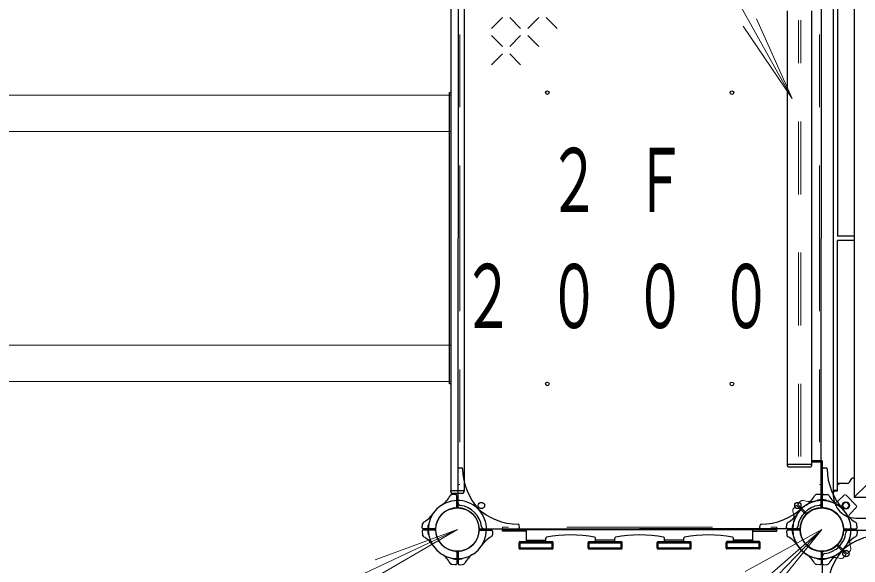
# Model space of a CAD drawing. Units: millimetres on the paper. Extents: x -385 to 0, y -594 to 267.
# Drawn here: x -265.06 to -236.21, y 182.77 to 201.6 of the extents above; entities that cross this region are included whole.
import ezdxf

# ---------------------------------------------------------------- set-up
doc = ezdxf.new("R2010")
doc.units = ezdxf.units.MM
doc.linetypes.add('USER1', pattern=[4.5, 2.5, -2])
doc.linetypes.add('USER2', pattern=[6, 3, -1, 1, -1])
doc.layers.add('LY_1', color=7, linetype='Continuous', lineweight=25)
doc.styles.add('ＭＳ ゴシック', font='')
doc.styles.get('ＭＳ ゴシック').set_extended_font_data('MS Gothic')

msp = doc.modelspace()

# ---------------------------------------------------------------- linework, layer by layer
at = {"layer": 'LY_1', "lineweight": 13}
for p, q in [((-248.563, 216.975), (-238.471, 198.795)), ((-248.411, 201.581), (-248.786, 201.206)), ((-247.786, 201.206), (-248.161, 201.581)), ((-247.161, 201.581), (-247.536, 201.206)), ((-246.536, 201.206), (-246.911, 201.581)), ((-238.471, 198.795), (-239.693, 201.534)), ((-238.471, 198.795), (-240.15, 201.281)), ((-248.411, 200.581), (-248.786, 200.956)), ((-247.786, 200.956), (-248.161, 200.581)), ((-247.161, 200.581), (-247.536, 200.956)), ((-248.411, 200.331), (-248.786, 199.956)), ((-247.786, 199.956), (-248.161, 200.331)), ((-312.481, 198.916), (-250.181, 198.916)), ((-312.481, 197.666), (-250.181, 197.666)), ((-312.481, 190.333), (-250.181, 190.333)), ((-312.481, 189.083), (-250.181, 189.083)), ((-238.266, 184.895), (-238.17, 184.984)), ((-236.683, 185.185), (-236.919, 184.965)), ((-236.269, 184.818), (-236.636, 185.185)), ((-238.35, 184.811), (-238.44, 184.715)), ((-238.025, 184.534), (-238.302, 184.812)), ((-237.989, 184.569), (-238.267, 184.847)), ((-236.268, 184.771), (-236.489, 184.535)), ((-258.545, 179.953), (-249.954, 183.999)), ((-253.931, 166.932), (-237.455, 183.999)), ((-249.954, 183.999), (-252.77, 182.962)), ((-249.954, 183.999), (-252.547, 182.489)), ((-237.455, 183.999), (-239.719, 182.03)), ((-237.455, 183.999), (-239.343, 181.667)), ((-236.92, 183.429), (-236.642, 183.152)), ((-236.884, 183.465), (-236.607, 183.187)), ((-236.559, 183.188), (-236.476, 183.276)), ((-236.643, 183.104), (-236.732, 183.021))]:
    msp.add_line(p, q, dxfattribs=at)
at = {"layer": 'LY_1'}
for p, q in [((-249.929, 203.218), (-249.929, 193.999)), ((-237.479, 203.218), (-237.479, 193.999)), ((-236.348, 202.893), (-236.348, 185.106)), ((-250.181, 202.666), (-250.181, 185.333)), ((-249.728, 202.666), (-249.728, 185.333)), ((-237.063, 202.832), (-237.063, 185.166)), ((-236.913, 202.666), (-236.913, 194.074)), ((-238.638, 186.191), (-238.638, 201.807)), ((-237.804, 186.191), (-237.804, 201.807)), ((-250.224, 188.999), (-250.224, 198.999)), ((-250.224, 198.999), (-250.181, 198.999)), ((-249.929, 184.78), (-249.929, 193.999)), ((-237.479, 184.78), (-237.479, 193.999)), ((-236.348, 194.074), (-236.913, 194.074)), ((-236.913, 185.333), (-236.913, 193.924)), ((-236.348, 193.924), (-236.913, 193.924)), ((-250.181, 188.999), (-250.224, 188.999)), ((-249.894, 186.123), (-249.807, 186.119)), ((-238.638, 186.241), (-237.804, 186.241)), ((-238.604, 186.157), (-237.838, 186.157)), ((-237.804, 186.374), (-237.479, 186.374)), ((-237.804, 186.321), (-237.483, 186.321)), ((-237.483, 186.321), (-237.483, 185.457)), ((-237.429, 184.78), (-237.429, 186.324)), ((-237.394, 186.123), (-237.307, 186.118)), ((-236.577, 185.583), (-236.913, 185.583)), ((-236.913, 185.533), (-236.863, 185.583)), ((-236.504, 185.624), (-236.428, 185.756)), ((-236.4, 185.773), (-236.348, 185.773)), ((-235.894, 185.559), (-236.348, 185.106)), ((-250.181, 185.291), (-250.181, 185.333)), ((-249.728, 185.333), (-250.181, 185.333)), ((-249.728, 185.291), (-249.728, 185.333)), ((-237.483, 185.457), (-237.429, 185.457)), ((-237.063, 185.349), (-237.046, 185.333)), ((-237.063, 185.349), (-236.913, 185.349)), ((-237.063, 185.333), (-236.913, 185.333)), ((-237.063, 185.283), (-237.013, 185.333)), ((-236.929, 185.333), (-236.913, 185.349)), ((-250.014, 185.206), (-250.135, 185.202)), ((-249.778, 185.241), (-250.131, 185.241)), ((-249.979, 184.78), (-249.979, 185.173)), ((-237.514, 185.206), (-237.645, 185.202)), ((-237.514, 185.206), (-237.645, 185.202)), ((-237.621, 184.985), (-237.621, 184.988)), ((-237.395, 185.206), (-237.274, 185.202)), ((-237.395, 185.206), (-237.274, 185.202)), ((-237.288, 184.985), (-237.288, 184.988)), ((-236.348, 185.106), (-218.561, 185.106)), ((-236.288, 184.391), (-218.621, 184.391)), ((-251.162, 184.059), (-251.157, 184.18)), ((-250.941, 184.166), (-250.943, 184.166)), ((-247.83, 184.059), (-247.835, 184.147)), ((-239.579, 184.059), (-239.574, 184.147)), ((-238.662, 184.058), (-238.657, 184.189)), ((-238.441, 184.166), (-238.443, 184.166)), ((-238.441, 184.166), (-238.443, 184.166)), ((-236.247, 184.058), (-236.252, 184.18)), ((-236.248, 184.059), (-236.252, 184.18)), ((-251.162, 183.94), (-251.157, 183.809)), ((-250.736, 184.024), (-251.128, 184.024)), ((-250.736, 183.974), (-251.128, 183.974)), ((-250.941, 183.833), (-250.943, 183.833)), ((-249.173, 184.024), (-243.704, 184.024)), ((-249.173, 183.974), (-248.781, 183.974)), ((-248.747, 183.94), (-248.752, 183.819)), ((-248.413, 183.946), (-248.413, 183.999)), ((-248.413, 183.999), (-238.996, 183.999)), ((-247.588, 183.946), (-248.413, 183.946)), ((-247.588, 183.583), (-247.588, 183.999)), ((-238.236, 184.024), (-243.704, 184.024)), ((-239.821, 183.583), (-239.821, 183.999)), ((-239.821, 183.946), (-238.996, 183.946)), ((-238.996, 183.946), (-238.996, 183.999)), ((-238.662, 183.94), (-238.658, 183.819)), ((-238.662, 183.939), (-238.657, 183.818)), ((-238.236, 184.024), (-238.628, 184.024)), ((-238.236, 183.974), (-238.628, 183.974)), ((-238.236, 183.974), (-238.628, 183.974)), ((-238.441, 183.833), (-238.443, 183.833)), ((-238.441, 183.832), (-238.443, 183.832)), ((-236.674, 184.024), (-236.281, 184.024)), ((-236.674, 183.974), (-236.281, 183.974)), ((-236.673, 184.024), (-236.281, 184.024)), ((-236.673, 183.974), (-227.454, 183.974)), ((-236.248, 183.94), (-236.252, 183.809)), ((-247.838, 183.358), (-247.838, 183.558)), ((-247.813, 183.583), (-246.696, 183.583)), ((-247.803, 183.368), (-247.803, 183.548)), ((-247.803, 183.548), (-246.706, 183.548)), ((-247.588, 183.636), (-246.921, 183.636)), ((-246.921, 183.583), (-246.921, 183.699)), ((-246.706, 183.368), (-246.706, 183.548)), ((-246.671, 183.358), (-246.671, 183.558)), ((-245.471, 183.358), (-245.471, 183.558)), ((-245.446, 183.583), (-244.329, 183.583)), ((-245.436, 183.368), (-245.436, 183.548)), ((-245.436, 183.548), (-244.339, 183.548)), ((-245.221, 183.583), (-245.221, 183.699)), ((-244.554, 183.636), (-245.221, 183.636)), ((-244.554, 183.583), (-244.554, 183.699)), ((-244.339, 183.368), (-244.339, 183.548)), ((-244.304, 183.358), (-244.304, 183.558)), ((-243.104, 183.358), (-243.104, 183.558)), ((-243.079, 183.583), (-241.963, 183.583)), ((-243.069, 183.368), (-243.069, 183.548)), ((-243.069, 183.548), (-241.973, 183.548)), ((-242.854, 183.583), (-242.854, 183.699)), ((-242.188, 183.636), (-242.854, 183.636)), ((-242.188, 183.583), (-242.188, 183.699)), ((-241.973, 183.368), (-241.973, 183.548)), ((-241.938, 183.358), (-241.938, 183.558)), ((-240.738, 183.358), (-240.738, 183.558)), ((-239.596, 183.583), (-240.713, 183.583)), ((-239.606, 183.548), (-240.703, 183.548)), ((-240.703, 183.368), (-240.703, 183.548)), ((-240.488, 183.583), (-240.488, 183.699)), ((-239.821, 183.636), (-240.488, 183.636)), ((-239.606, 183.368), (-239.606, 183.548)), ((-239.571, 183.358), (-239.571, 183.558)), ((-247.813, 183.333), (-246.696, 183.333)), ((-247.803, 183.368), (-246.706, 183.368)), ((-245.446, 183.333), (-244.329, 183.333)), ((-245.436, 183.368), (-244.339, 183.368)), ((-243.079, 183.333), (-241.963, 183.333)), ((-243.069, 183.368), (-241.973, 183.368)), ((-239.596, 183.333), (-240.713, 183.333)), ((-239.606, 183.368), (-240.703, 183.368)), ((-250.121, 183.013), (-250.121, 183.011)), ((-249.979, 183.218), (-249.979, 182.825)), ((-249.929, 183.218), (-249.929, 182.825)), ((-249.788, 183.013), (-249.788, 183.011)), ((-237.621, 183.013), (-237.621, 183.011)), ((-237.479, 183.218), (-237.479, 182.825)), ((-237.429, 173.999), (-237.429, 183.218)), ((-237.288, 183.013), (-237.288, 183.011)), ((-250.014, 182.792), (-250.145, 182.797)), ((-249.895, 182.792), (-249.774, 182.796)), ((-237.514, 182.792), (-237.645, 182.796)), ((-237.514, 182.792), (-237.635, 182.796)), ((-237.395, 182.792), (-237.274, 182.796))]:
    msp.add_line(p, q, dxfattribs=at)
at = {"layer": 'LY_1', "linetype": 'USER1', "lineweight": 13}
for p, q in [((-249.876, 193.999), (-249.876, 202.458)), ((-237.533, 193.999), (-237.533, 202.458)), ((-238.254, 186.507), (-238.254, 201.491)), ((-238.171, 186.507), (-238.171, 201.491)), ((-249.876, 193.999), (-249.876, 185.541)), ((-237.533, 193.999), (-237.533, 185.541)), ((-249.929, 185.541), (-249.876, 185.541)), ((-237.479, 185.541), (-237.533, 185.541)), ((-243.704, 184.078), (-248.413, 184.078)), ((-248.413, 184.024), (-248.413, 184.078)), ((-243.704, 184.078), (-238.996, 184.078)), ((-238.996, 184.024), (-238.996, 184.078))]:
    msp.add_line(p, q, dxfattribs=at)
at = {"layer": 'LY_1', "linetype": 'USER2', "lineweight": 13}
msp.add_line((-237.454, 183.999), (-300.701, 149.245), dxfattribs=at)
at = {"layer": 'LY_1'}
for centre, radius in [((-246.871, 198.999), 0.0625), ((-240.538, 198.999), 0.0625), ((-246.871, 188.999), 0.0625), ((-240.538, 188.999), 0.0625), ((-249.954, 183.999), 0.743), ((-249.13, 184.824), 0.108), ((-238.279, 184.824), 0.108), ((-237.454, 183.999), 0.743), ((-237.454, 183.999), 0.743), ((-236.63, 184.824), 0.125), ((-236.63, 183.174), 0.108)]:
    msp.add_circle(centre, radius, dxfattribs=at)
at = {"layer": 'LY_1', "lineweight": 13}
msp.add_circle((-236.63, 184.824), 0.1, dxfattribs=at)
at = {"layer": 'LY_1'}
for centre, radius, start, end in [((-249.896, 186.09), 0.0333, 87, 180), ((-238.604, 186.191), 0.0333, 180, 270), ((-237.838, 186.191), 0.0333, 270, 0), ((-237.479, 186.324), 0.05, 0, 90), ((-237.396, 186.09), 0.0333, 87, 180), ((-249.809, 186.085), 0.0333, 1.0841, 87), ((-247.609, 186.127), 2.167, 181.0841, 222.2172), ((-237.309, 186.085), 0.0333, 1.0841, 87), ((-235.109, 186.127), 2.167, 181.0841, 222.2172), ((-236.577, 185.666), 0.0833, 270, 330), ((-236.4, 185.739), 0.0333, 90, 150), ((-250.131, 185.291), 0.05, 180, 270), ((-249.778, 185.291), 0.05, 270, 0), ((-249.954, 183.999), 1, 90, 180), ((-250.946, 185.542), 0.833, 302.7272, 332.5412), ((-250.132, 185.119), 0.0833, 92, 152.5412), ((-250.013, 185.173), 0.0333, 0, 92), ((-249.954, 183.999), 1, 47.7828, 90), ((-237.454, 183.999), 1, 90, 180), ((-237.455, 183.999), 1, 90, 132.2172), ((-238.446, 185.542), 0.833, 302.7272, 332.5412), ((-238.446, 185.541), 0.833, 302.7272, 332.5412), ((-237.632, 185.119), 0.0833, 92, 152.5412), ((-237.632, 185.119), 0.0833, 92, 152.5412), ((-237.604, 184.988), 0.0167, 98.6269, 180), ((-237.454, 183.999), 1.017, 90, 98.6269), ((-237.513, 185.173), 0.0333, 0, 92), ((-237.513, 185.173), 0.0333, 0, 92), ((-237.455, 183.999), 1, 32.7272, 90), ((-237.454, 183.999), 1.017, 81.3731, 90), ((-237.454, 183.999), 1, 0, 90), ((-237.396, 185.173), 0.0333, 88, 180), ((-237.396, 185.173), 0.0333, 88, 180), ((-237.304, 184.988), 0.0167, 0, 81.3731), ((-237.277, 185.119), 0.0833, 27.4588, 88), ((-237.277, 185.119), 0.0833, 27.4588, 88), ((-236.463, 185.542), 0.833, 207.4588, 237.2728), ((-236.463, 185.541), 0.833, 207.4588, 237.2728), ((-236.288, 185.166), 0.775, 180, 270), ((-249.954, 183.999), 0.75, 90, 180), ((-250.013, 184.78), 0.0333, 274.2707, 0), ((-249.954, 183.999), 0.75, 0, 90), ((-249.846, 184.91), 0.0833, 180, 263.2128), ((-249.896, 184.78), 0.0333, 180, 265.7293), ((-249.954, 183.999), 0.833, 6.7872, 83.2128), ((-247.827, 186.345), 2.167, 227.7828, 268.9158), ((-239.582, 186.345), 2.167, 271.0842, 312.2172), ((-237.454, 183.999), 1, 122.7272, 180), ((-237.454, 183.999), 0.833, 96.7872, 173.2128), ((-237.454, 183.999), 0.75, 90, 180), ((-237.454, 183.999), 0.75, 94.2707, 180), ((-237.455, 183.999), 0.75, 90, 175.7293), ((-237.563, 184.91), 0.0833, 276.7872, 0), ((-237.513, 184.78), 0.0333, 274.2707, 0), ((-237.513, 184.78), 0.0333, 274.2707, 0), ((-237.455, 183.999), 0.75, 4.2707, 90), ((-237.454, 183.999), 0.75, 0, 90), ((-237.396, 184.78), 0.0333, 180, 265.7293), ((-237.396, 184.78), 0.0333, 180, 265.7293), ((-237.454, 183.999), 0.75, 0, 85.7293), ((-237.454, 183.999), 1, 0, 57.2728), ((-251.497, 184.99), 0.833, 297.4588, 327.2728), ((-249.954, 183.999), 1, 0, 42.2172), ((-238.997, 184.99), 0.833, 297.4588, 327.2728), ((-235.912, 184.99), 0.833, 212.7272, 242.5412), ((-235.912, 184.99), 0.833, 212.7272, 242.5412), ((-251.074, 184.177), 0.0833, 117.4588, 178), ((-249.954, 183.999), 1.017, 171.3731, 180), ((-250.943, 184.149), 0.0167, 90, 171.3731), ((-247.868, 184.145), 0.0333, 3, 88.9159), ((-239.541, 184.145), 0.0333, 91.0841, 177), ((-238.574, 184.177), 0.0833, 117.4588, 178), ((-237.454, 183.999), 1.017, 171.3731, 180), ((-237.454, 183.999), 1.017, 171.3731, 180), ((-238.443, 184.149), 0.0167, 90, 171.3731), ((-238.443, 184.149), 0.0167, 90, 171.3731), ((-236.335, 184.177), 0.0833, 2, 62.5412), ((-236.335, 184.177), 0.0833, 2, 62.5412), ((-251.128, 184.058), 0.0333, 178, 270), ((-251.128, 183.941), 0.0333, 90, 182), ((-251.074, 183.822), 0.0833, 182, 242.5412), ((-249.954, 183.999), 1.017, 180, 188.6269), ((-250.943, 183.849), 0.0167, 188.6269, 270), ((-249.954, 183.999), 1, 180, 270), ((-250.736, 184.058), 0.0333, 270, 355.7293), ((-250.736, 183.941), 0.0333, 4.2707, 90), ((-249.954, 183.999), 0.75, 180, 270), ((-249.954, 183.999), 1, 270, 0), ((-249.954, 183.999), 0.75, 270, 0), ((-249.173, 184.058), 0.0333, 184.2707, 270), ((-249.173, 183.941), 0.0333, 90, 175.7293), ((-249.044, 184.108), 0.0833, 186.7872, 270), ((-248.835, 183.822), 0.0833, 297.4588, 358), ((-248.781, 183.941), 0.0333, 358, 90), ((-247.864, 184.058), 0.0333, 270, 3), ((-239.545, 184.058), 0.0333, 177, 270), ((-238.628, 184.057), 0.0333, 178, 270), ((-238.628, 183.941), 0.0333, 90, 182), ((-238.628, 183.941), 0.0333, 90, 182), ((-238.574, 183.822), 0.0833, 182, 242.5412), ((-238.574, 183.821), 0.0833, 182, 242.5412), ((-237.454, 183.999), 1.017, 180, 188.6269), ((-237.454, 183.999), 1.017, 180, 188.6269), ((-238.443, 183.849), 0.0167, 188.6269, 270), ((-238.443, 183.849), 0.0167, 188.6269, 270), ((-237.454, 183.999), 1, 180, 237.2728), ((-237.454, 183.999), 1, 180, 270), ((-238.365, 184.108), 0.0833, 270, 353.2128), ((-238.236, 184.058), 0.0333, 270, 355.7293), ((-238.236, 184.057), 0.0333, 270, 355.7293), ((-238.236, 183.941), 0.0333, 4.2707, 90), ((-238.236, 183.941), 0.0333, 4.2707, 90), ((-237.454, 183.999), 0.75, 180, 265.7293), ((-237.454, 183.999), 0.75, 180, 270), ((-237.455, 183.999), 0.75, 184.2707, 270), ((-237.455, 183.999), 0.75, 270, 355.7293), ((-237.454, 183.999), 0.75, 270, 0), ((-237.454, 183.999), 1, 270, 0), ((-237.454, 183.999), 0.75, 274.2707, 0), ((-237.454, 183.999), 0.833, 276.7872, 353.2128), ((-237.454, 183.999), 1, 317.7828, 0), ((-236.674, 184.058), 0.0333, 184.2707, 270), ((-236.674, 183.941), 0.0333, 90, 175.7293), ((-236.673, 184.057), 0.0333, 184.2707, 270), ((-236.673, 183.941), 0.0333, 90, 175.7293), ((-236.544, 183.891), 0.0833, 90, 173.2128), ((-236.335, 183.822), 0.0833, 297.4588, 358), ((-236.281, 184.058), 0.0333, 270, 2), ((-236.281, 184.057), 0.0333, 270, 2), ((-236.281, 183.941), 0.0333, 358, 90), ((-251.497, 183.008), 0.833, 32.7272, 62.5412), ((-248.412, 183.008), 0.833, 117.4588, 147.2728), ((-247.813, 183.558), 0.025, 90, 180), ((-246.888, 183.699), 0.0333, 101.2302, 180), ((-246.071, 179.586), 4.227, 78.7698, 101.2302), ((-246.696, 183.558), 0.025, 0, 90), ((-245.446, 183.558), 0.025, 90, 180), ((-245.254, 183.699), 0.0333, 0, 78.7698), ((-244.521, 183.699), 0.0333, 101.2302, 180), ((-243.704, 179.586), 4.227, 78.7698, 101.2302), ((-244.329, 183.558), 0.025, 0, 90), ((-243.079, 183.558), 0.025, 90, 180), ((-242.888, 183.699), 0.0333, 0, 78.7698), ((-242.154, 183.699), 0.0333, 101.2302, 180), ((-241.338, 179.586), 4.227, 78.7722, 101.2302), ((-241.963, 183.558), 0.025, 0, 90), ((-240.713, 183.558), 0.025, 90, 180), ((-240.521, 183.699), 0.0333, 0, 78.7722), ((-239.596, 183.558), 0.025, 0, 90), ((-238.997, 183.008), 0.833, 32.7272, 62.5412), ((-238.997, 183.008), 0.833, 32.7272, 62.5412), ((-235.327, 181.654), 2.167, 100.3996, 132.2172), ((-235.912, 183.008), 0.833, 117.4588, 147.2728), ((-250.013, 183.218), 0.0333, 0, 85.7293), ((-249.896, 183.218), 0.0333, 94.2707, 180), ((-247.813, 183.358), 0.025, 180, 270), ((-246.696, 183.358), 0.025, 270, 0), ((-245.446, 183.358), 0.025, 180, 270), ((-244.329, 183.358), 0.025, 270, 0), ((-243.079, 183.358), 0.025, 180, 270), ((-241.963, 183.358), 0.025, 270, 0), ((-240.713, 183.358), 0.025, 180, 270), ((-239.596, 183.358), 0.025, 270, 0), ((-237.455, 183.999), 1, 212.7272, 270), ((-237.513, 183.218), 0.0333, 0, 85.7293), ((-237.513, 183.218), 0.0333, 0, 85.7293), ((-237.455, 183.999), 1, 270, 327.2728), ((-237.396, 183.218), 0.0333, 94.2707, 180), ((-237.396, 183.218), 0.0333, 94.2707, 180), ((-235.109, 181.871), 2.167, 137.7828, 178.9159), ((-235.109, 181.871), 2.167, 137.7828, 178.9159), ((-250.946, 182.457), 0.833, 27.4588, 57.2728), ((-250.104, 183.011), 0.0167, 180, 261.3731), ((-249.954, 183.999), 1.017, 261.3731, 270), ((-249.954, 183.999), 1.017, 270, 278.6269), ((-249.804, 183.011), 0.0167, 278.6269, 0), ((-248.963, 182.457), 0.833, 122.7272, 152.5412), ((-238.446, 182.457), 0.833, 27.4588, 57.2728), ((-238.446, 182.457), 0.833, 27.4588, 57.2728), ((-237.605, 183.011), 0.0167, 180, 261.3731), ((-237.455, 183.999), 1.017, 261.3731, 270), ((-237.455, 183.999), 1.017, 270, 278.6269), ((-237.346, 183.089), 0.0833, 96.7872, 180), ((-237.305, 183.011), 0.0167, 278.6269, 0), ((-236.463, 182.457), 0.833, 122.7272, 152.5412), ((-250.132, 182.88), 0.0833, 207.4588, 268), ((-250.013, 182.825), 0.0333, 268, 0), ((-249.896, 182.825), 0.0333, 180, 272), ((-249.777, 182.88), 0.0833, 272, 332.5412), ((-237.632, 182.88), 0.0833, 207.4588, 268), ((-237.632, 182.879), 0.0833, 207.4588, 268), ((-237.513, 182.825), 0.0333, 268, 0), ((-237.513, 182.825), 0.0333, 268, 0), ((-237.396, 182.825), 0.0333, 180, 272), ((-237.277, 182.879), 0.0833, 272, 332.5412)]:
    msp.add_arc(centre, radius, start, end, dxfattribs=at)
at = {"layer": 'LY_1', "lineweight": 13}
for centre, radius, start, end in [((-238.12, 184.917), 0.0833, 72.4588, 133), ((-237.844, 185.791), 0.833, 252.4588, 282.2728), ((-237.454, 183.999), 1, 68.1324, 102.2728), ((-236.66, 185.161), 0.0333, 45, 133), ((-238.372, 184.665), 0.0833, 137, 197.5412), ((-238.326, 184.788), 0.0333, 45, 137), ((-238.243, 184.871), 0.0333, 133, 225), ((-237.454, 183.999), 0.75, 45, 130.7293), ((-237.032, 185.087), 0.167, 248.7906, 313), ((-236.293, 184.794), 0.0333, 317, 45), ((-239.246, 184.389), 0.833, 347.7272, 17.5412), ((-237.454, 183.999), 0.75, 139.2707, 225), ((-238.048, 184.51), 0.0333, 319.2707, 45), ((-237.966, 184.593), 0.0333, 225, 310.7293), ((-237.454, 183.999), 0.75, 319.2707, 45), ((-236.367, 184.421), 0.167, 137, 201.2094), ((-237.454, 183.999), 1, 167.7272, 225), ((-237.454, 183.999), 1, 347.7272, 21.8676), ((-235.663, 183.61), 0.833, 167.7272, 197.5412), ((-237.454, 183.999), 1, 225, 282.2728), ((-237.454, 183.999), 0.75, 225, 310.7293), ((-236.943, 183.406), 0.0333, 45, 130.7293), ((-236.861, 183.488), 0.0333, 139.2707, 225), ((-236.537, 183.333), 0.0833, 317, 17.5412), ((-237.065, 182.208), 0.833, 72.4588, 102.2728), ((-236.789, 183.082), 0.0833, 252.4588, 313), ((-236.666, 183.128), 0.0333, 313, 45), ((-236.583, 183.211), 0.0333, 225, 317)]:
    msp.add_arc(centre, radius, start, end, dxfattribs=at)

# ---------------------------------------------------------------- texts
at = {"layer": 'LY_1', "char_height": 2.199, "attachment_point": 4, "style": 'ＭＳ ゴシック'}
for s, insert in [('\\T1.64;\\W0.6;\u3000２Ｆ', (-249.804, 195.999)), ('\\T1.64;\\W0.6;２０００', (-249.804, 191.999))]:
    msp.add_mtext(s, dxfattribs=dict(at, insert=insert))

doc.saveas('drawing.dxf')
